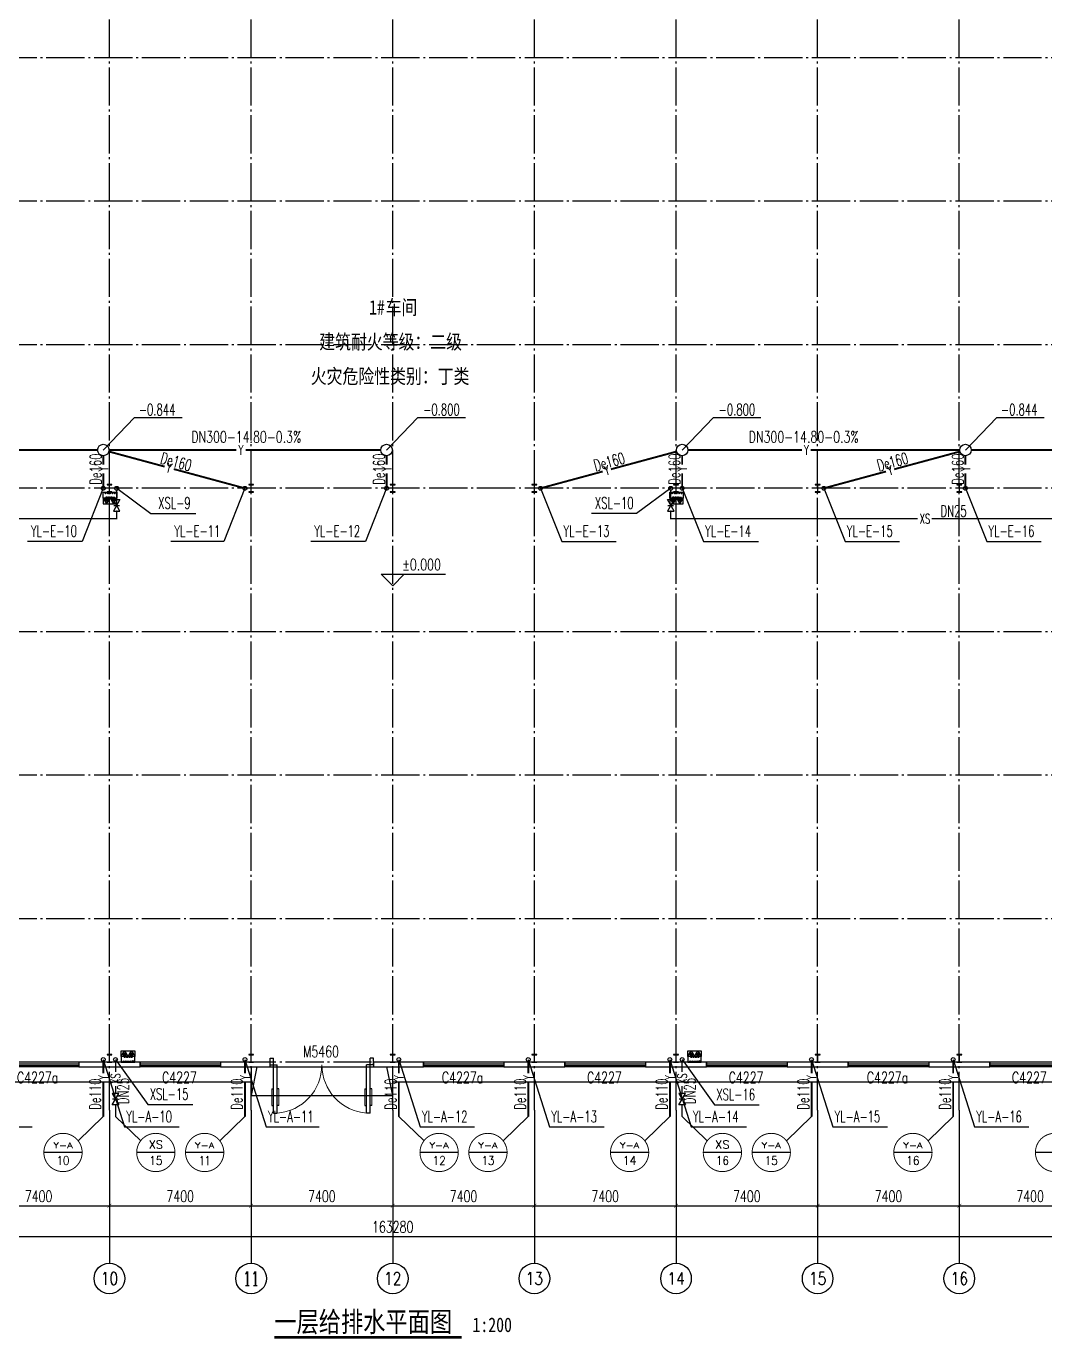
# Model space of a CAD drawing. Header units: millimetres. Extents: x 418304 to 847498, y 48187 to 111456.
# Drawn here: x 421534.4 to 421587.6, y 54434.8 to 54503.4 of the extents above; entities that cross this region are included whole.
import ezdxf
from ezdxf.enums import TextEntityAlignment as Align

# ---------------------------------------------------------------- set-up
doc = ezdxf.new("R2010")
doc.units = ezdxf.units.MM
doc.header["$LTSCALE"] = 1000
doc.linetypes.add('DOTE', pattern=[2.42, 2, -0.2, 0.02, -0.2])
for name, color, linetype in [('AXIS', 3, 'Continuous'), ('AXIS_TEXT', 7, 'Continuous'), ('COLUMN', 2, 'Continuous'), ('DIM_ELEV', 3, 'Continuous'), ('DIM_SYMB', 3, 'Continuous'), ('DIM_消防', 3, 'Continuous'), ('DIM_雨水', 3, 'Continuous'), ('DOTE', 8, 'DOTE'), ('EQUIP_消防', 7, 'Continuous'), ('PIPE-消防', 1, 'Continuous'), ('PIPE-雨水', 4, 'Continuous'), ('PUB_TEXT', 7, 'Continuous'), ('TEXT_消防', 7, 'Continuous'), ('TEXT_雨水', 7, 'Continuous'), ('TWT_LEAD', 3, 'Continuous'), ('TWT_TEXT', 7, 'Continuous'), ('VALVE_消防', 7, 'Continuous'), ('VPIPE-消防', 1, 'Continuous'), ('VPIPE-雨水', 4, 'Continuous'), ('WALL-PARAPET', 6, 'Continuous'), ('WELL_雨水', 4, 'Continuous'), ('WINDOW', 4, 'Continuous'), ('WINDOW_TEXT', 7, 'Continuous')]:
    doc.layers.add(name, color=color, linetype=linetype)
doc.styles.add('_TCH_AXIS', font='COMPLEX', dxfattribs={"bigfont": 'GBCBIG'})
doc.styles.add('_TCH_DIM', font='SIMPLEX', dxfattribs={"bigfont": 'GBCBIG'})
doc.styles.add('_TCH_DIM_T3', font='SIMPLEX', dxfattribs={"width": 0.705882, "bigfont": 'GBCBIG'})
doc.styles.add('_TCH_WINDOW', font='SIMPLEX', dxfattribs={"height": 3.5, "bigfont": 'GBCBIG'})
doc.styles.add('_TWT_CIRCLE', font='COMPLEX', dxfattribs={"width": 1.1, "height": 3, "bigfont": 'HZTXT'})
doc.styles.add('_TWT_PIPEDN', font='SIMPLEX', dxfattribs={"width": 0.8, "height": 3, "bigfont": 'HZTXT'})
doc.styles.add('_TWT_PIPETEXT', font='SIMPLEX', dxfattribs={"width": 0.8, "height": 3.5, "bigfont": 'HZTXT'})
doc.styles.add('_TWT_SERIAL', font='COMPLEX', dxfattribs={"width": 0.8, "height": 3, "bigfont": 'HZTXT'})
doc.styles.add('COMPLEX', font='COMPLEX')
doc.styles.add('YAYA', font='', dxfattribs={"width": 0.8, "height": 1})
doc.styles.get('YAYA').set_extended_font_data('SimSun')
doc.dimstyles.new('_TCH_ARCH&&200', dxfattribs={"dimtxt": 595, "dimasz": 200, "dimexe": 500, "dimexo": 600, "dimgap": 200, "dimtad": 1, "dimdec": 0, "dimzin": 0, "dimdsep": 46, "dimtxsty": '_TCH_DIM_T3', "dimblk": 'ARCHTICK', "dimcen": 0.09, "dimclrt": 7, "dimazin": 2, "dimtfac": 1, "dimtdec": 0, "dimtix": 1, "dimtmove": 2, "dimatfit": 3, "dimfxl": 0, "dimtolj": 1, "dimtzin": 0, "dimarcsym": 0})

# ---------------------------------------------------------------- blocks, each defined once
blk = doc.blocks.new('A$C797E1D2B')
at = {"layer": 'COLUMN'}
h = blk.add_hatch(color=256, dxfattribs=at)
h.paths.add_polyline_path([(125, 400), (250, 400), (250, 388), (130, 388), (130, 200), (125, 200)])
h.paths.add_polyline_path([(0, 400), (125, 400), (125, 200), (120, 200), (120, 388), (0, 388)])
h.paths.add_polyline_path([(0, 12), (120, 12), (120, 200), (125, 200), (125, 0), (0, 0)])
h.paths.add_polyline_path([(125, 200), (130, 200), (130, 12), (250, 12), (250, 0), (125, 0)])
blk.add_lwpolyline([(250, 0), (250, 12), (130, 12), (130, 388), (250, 388), (250, 400), (0, 400), (0, 388), (120, 388), (120, 12), (0, 12), (0, 0)], close=True, dxfattribs=at)
blk = doc.blocks.new('消防软管卷盘')
blk.add_lwpolyline([(4963954, 151899), (4963954, 150312), (4964641, 150312), (4964641, 151899)], close=True)
for points, const_width in [([(4964134, 151704), (4964482, 151704)], 1), ([(4964134, 151566), (4964482, 151566)], 1), ([(4964134, 151428), (4964482, 151428)], 1), ([(4964134, 151290), (4964482, 151290)], 1), ([(4964134, 151152), (4964482, 151152)], 1), ([(4964134, 151014), (4964482, 151014)], 0.1), ([(4964134, 150876), (4964482, 150876)], 1), ([(4964134, 150738), (4964482, 150738)], 1), ([(4964150, 150600), (4964499, 150600)], 1), ([(4964150, 150462), (4964499, 150462)], 1)]:
    blk.add_lwpolyline(points, dxfattribs=dict(const_width=const_width))
for centre, start, end in [((4964134, 151636), 90, 270), ((4964134, 151360), 90, 270), ((4964134, 151084), 90, 270), ((4964482, 151498), 270, 90), ((4964482, 151222), 270, 90), ((4964482, 150946), 270, 90), ((4964134, 150808), 90, 270), ((4964150, 150532), 90, 270), ((4964499, 150670), 270, 90)]:
    blk.add_arc(centre, 69, start, end)
blk = doc.blocks.new('$TwtSys$00000546')
h = blk.add_hatch()
h.set_pattern_fill('ANSI31', color=256, scale=200, style=0)
h.set_pattern_definition([(45, (-38543.802, -6670.83), (-17.67767, 17.67767), [])])
h.paths.add_polyline_path([(-65, 174), (65, 174), (65, 44), (-65, 44)])
for points in [[(0, 344), (-198, 0), (198, 0)], [(-65, 174), (65, 174), (65, 44), (-65, 44)]]:
    blk.add_lwpolyline(points, close=True)
blk = doc.blocks.new('92623')
blk.add_lwpolyline([(8910066, 83014), (8909273, 83014), (8909273, 82670), (8910066, 82670)], close=True)
at = {"xscale": -0.5, "yscale": 0.5, "zscale": 0.5, "rotation": 89.99999999998747}
blk.add_blockref('消防软管卷盘', (8985223, 2565334), dxfattribs=at)
at = {"layer": 'EQUIP_消防', "color": 8, "rotation": 180}
for p in [(8909471, 83014), (8909868, 83014)]:
    blk.add_blockref('$TwtSys$00000546', p, dxfattribs=at)
blk = doc.blocks.new('_AXISO')
blk.add_circle((0, 0), 0.5)
at = {"layer": 'AXIS_TEXT', "style": 'COMPLEX', "width": 1.041667}
blk.add_attdef('A', text='', height=0.56, dxfattribs=at).set_placement((-0.25, -0.28), (0.25, -0.28), align=Align.FIT)
blk = doc.blocks.new('_ArchTick')
at = {"color": 0, "linetype": 'ByBlock', "const_width": 0.15}
blk.add_lwpolyline([(-0.5, -0.5), (0.5, 0.5)], dxfattribs=at)
blk = doc.blocks.new('*D102')
at = {"layer": 'AXIS', "color": 0, "lineweight": -2}
for p, q in [((436704, 68605), (436704, 62105)), ((599984, 68605), (599984, 62105)), ((436704, 62605), (599984, 62605))]:
    blk.add_line(p, q, dxfattribs=at)
at = {"layer": 'Defpoints', "color": 0}
for p in [(436704, 69205), (599984, 69205), (599984, 62605)]:
    blk.add_point(p, dxfattribs=at)
at = {"layer": 'AXIS', "color": 0, "lineweight": -2, "xscale": 200, "yscale": 200, "zscale": 200, "rotation": 180}
blk.add_blockref('_ArchTick', (436704, 62605), dxfattribs=at)
at = {"layer": 'AXIS', "color": 0, "lineweight": -2, "xscale": 200, "yscale": 200, "zscale": 200}
blk.add_blockref('_ArchTick', (599984, 62605), dxfattribs=at)
at = {"layer": 'AXIS', "color": 7, "insert": (518344, 63103), "char_height": 595, "attachment_point": 5, "style": '_TCH_DIM_T3'}
blk.add_mtext('\\A1;163280', dxfattribs=at)
blk = doc.blocks.new('*D114')
at = {"layer": 'AXIS', "color": 0, "lineweight": -2}
for p, q in [((496144, 68605), (496144, 63705)), ((503544, 68605), (503544, 63705)), ((496144, 64205), (503544, 64205))]:
    blk.add_line(p, q, dxfattribs=at)
at = {"layer": 'Defpoints', "color": 0}
for p in [(496144, 69205), (503544, 69205), (503544, 64205)]:
    blk.add_point(p, dxfattribs=at)
at = {"layer": 'AXIS', "color": 0, "lineweight": -2, "xscale": 200, "yscale": 200, "zscale": 200, "rotation": 180}
blk.add_blockref('_ArchTick', (496144, 64205), dxfattribs=at)
at = {"layer": 'AXIS', "color": 0, "lineweight": -2, "xscale": 200, "yscale": 200, "zscale": 200}
blk.add_blockref('_ArchTick', (503544, 64205), dxfattribs=at)
at = {"layer": 'AXIS', "color": 7, "insert": (499844, 64703), "char_height": 595, "attachment_point": 5, "style": '_TCH_DIM_T3'}
blk.add_mtext('\\A1;7400', dxfattribs=at)
blk = doc.blocks.new('*D115')
at = {"layer": 'AXIS', "color": 0, "lineweight": -2}
for p, q in [((503544, 68605), (503544, 63705)), ((510944, 68605), (510944, 63705)), ((503544, 64205), (510944, 64205))]:
    blk.add_line(p, q, dxfattribs=at)
at = {"layer": 'Defpoints', "color": 0}
for p in [(503544, 69205), (510944, 69205), (510944, 64205)]:
    blk.add_point(p, dxfattribs=at)
at = {"layer": 'AXIS', "color": 0, "lineweight": -2, "xscale": 200, "yscale": 200, "zscale": 200, "rotation": 180}
blk.add_blockref('_ArchTick', (503544, 64205), dxfattribs=at)
at = {"layer": 'AXIS', "color": 0, "lineweight": -2, "xscale": 200, "yscale": 200, "zscale": 200}
blk.add_blockref('_ArchTick', (510944, 64205), dxfattribs=at)
at = {"layer": 'AXIS', "color": 7, "insert": (507244, 64703), "char_height": 595, "attachment_point": 5, "style": '_TCH_DIM_T3'}
blk.add_mtext('\\A1;7400', dxfattribs=at)
blk = doc.blocks.new('*D116')
at = {"layer": 'AXIS', "color": 0, "lineweight": -2}
for p, q in [((510944, 68605), (510944, 63705)), ((518344, 68605), (518344, 63705)), ((510944, 64205), (518344, 64205))]:
    blk.add_line(p, q, dxfattribs=at)
at = {"layer": 'Defpoints', "color": 0}
for p in [(510944, 69205), (518344, 69205), (518344, 64205)]:
    blk.add_point(p, dxfattribs=at)
at = {"layer": 'AXIS', "color": 0, "lineweight": -2, "xscale": 200, "yscale": 200, "zscale": 200, "rotation": 180}
blk.add_blockref('_ArchTick', (510944, 64205), dxfattribs=at)
at = {"layer": 'AXIS', "color": 0, "lineweight": -2, "xscale": 200, "yscale": 200, "zscale": 200}
blk.add_blockref('_ArchTick', (518344, 64205), dxfattribs=at)
at = {"layer": 'AXIS', "color": 7, "insert": (514644, 64703), "char_height": 595, "attachment_point": 5, "style": '_TCH_DIM_T3'}
blk.add_mtext('\\A1;7400', dxfattribs=at)
blk = doc.blocks.new('*D117')
at = {"layer": 'AXIS', "color": 0, "lineweight": -2}
for p, q in [((518344, 68605), (518344, 63705)), ((525744, 68605), (525744, 63705)), ((518344, 64205), (525744, 64205))]:
    blk.add_line(p, q, dxfattribs=at)
at = {"layer": 'Defpoints', "color": 0}
for p in [(518344, 69205), (525744, 69205), (525744, 64205)]:
    blk.add_point(p, dxfattribs=at)
at = {"layer": 'AXIS', "color": 0, "lineweight": -2, "xscale": 200, "yscale": 200, "zscale": 200, "rotation": 180}
blk.add_blockref('_ArchTick', (518344, 64205), dxfattribs=at)
at = {"layer": 'AXIS', "color": 0, "lineweight": -2, "xscale": 200, "yscale": 200, "zscale": 200}
blk.add_blockref('_ArchTick', (525744, 64205), dxfattribs=at)
at = {"layer": 'AXIS', "color": 7, "insert": (522044, 64703), "char_height": 595, "attachment_point": 5, "style": '_TCH_DIM_T3'}
blk.add_mtext('\\A1;7400', dxfattribs=at)
blk = doc.blocks.new('*D118')
at = {"layer": 'AXIS', "color": 0, "lineweight": -2}
for p, q in [((525744, 68605), (525744, 63705)), ((533144, 68605), (533144, 63705)), ((525744, 64205), (533144, 64205))]:
    blk.add_line(p, q, dxfattribs=at)
at = {"layer": 'Defpoints', "color": 0}
for p in [(525744, 69205), (533144, 69205), (533144, 64205)]:
    blk.add_point(p, dxfattribs=at)
at = {"layer": 'AXIS', "color": 0, "lineweight": -2, "xscale": 200, "yscale": 200, "zscale": 200, "rotation": 180}
blk.add_blockref('_ArchTick', (525744, 64205), dxfattribs=at)
at = {"layer": 'AXIS', "color": 0, "lineweight": -2, "xscale": 200, "yscale": 200, "zscale": 200}
blk.add_blockref('_ArchTick', (533144, 64205), dxfattribs=at)
at = {"layer": 'AXIS', "color": 7, "insert": (529444, 64703), "char_height": 595, "attachment_point": 5, "style": '_TCH_DIM_T3'}
blk.add_mtext('\\A1;7400', dxfattribs=at)
blk = doc.blocks.new('*D119')
at = {"layer": 'AXIS', "color": 0, "lineweight": -2}
for p, q in [((533144, 68605), (533144, 63705)), ((540544, 68605), (540544, 63705)), ((533144, 64205), (540544, 64205))]:
    blk.add_line(p, q, dxfattribs=at)
at = {"layer": 'Defpoints', "color": 0}
for p in [(533144, 69205), (540544, 69205), (540544, 64205)]:
    blk.add_point(p, dxfattribs=at)
at = {"layer": 'AXIS', "color": 0, "lineweight": -2, "xscale": 200, "yscale": 200, "zscale": 200, "rotation": 180}
blk.add_blockref('_ArchTick', (533144, 64205), dxfattribs=at)
at = {"layer": 'AXIS', "color": 0, "lineweight": -2, "xscale": 200, "yscale": 200, "zscale": 200}
blk.add_blockref('_ArchTick', (540544, 64205), dxfattribs=at)
at = {"layer": 'AXIS', "color": 7, "insert": (536844, 64703), "char_height": 595, "attachment_point": 5, "style": '_TCH_DIM_T3'}
blk.add_mtext('\\A1;7400', dxfattribs=at)
blk = doc.blocks.new('*D120')
at = {"layer": 'AXIS', "color": 0, "lineweight": -2}
for p, q in [((540544, 68605), (540544, 63705)), ((547944, 68605), (547944, 63705)), ((540544, 64205), (547944, 64205))]:
    blk.add_line(p, q, dxfattribs=at)
at = {"layer": 'Defpoints', "color": 0}
for p in [(540544, 69205), (547944, 69205), (547944, 64205)]:
    blk.add_point(p, dxfattribs=at)
at = {"layer": 'AXIS', "color": 0, "lineweight": -2, "xscale": 200, "yscale": 200, "zscale": 200, "rotation": 180}
blk.add_blockref('_ArchTick', (540544, 64205), dxfattribs=at)
at = {"layer": 'AXIS', "color": 0, "lineweight": -2, "xscale": 200, "yscale": 200, "zscale": 200}
blk.add_blockref('_ArchTick', (547944, 64205), dxfattribs=at)
at = {"layer": 'AXIS', "color": 7, "insert": (544244, 64703), "char_height": 595, "attachment_point": 5, "style": '_TCH_DIM_T3'}
blk.add_mtext('\\A1;7400', dxfattribs=at)
blk = doc.blocks.new('*D121')
at = {"layer": 'AXIS', "color": 0, "lineweight": -2}
for p, q in [((547944, 68605), (547944, 63705)), ((555344, 68605), (555344, 63705)), ((547944, 64205), (555344, 64205))]:
    blk.add_line(p, q, dxfattribs=at)
at = {"layer": 'Defpoints', "color": 0}
for p in [(547944, 69205), (555344, 69205), (555344, 64205)]:
    blk.add_point(p, dxfattribs=at)
at = {"layer": 'AXIS', "color": 0, "lineweight": -2, "xscale": 200, "yscale": 200, "zscale": 200, "rotation": 180}
blk.add_blockref('_ArchTick', (547944, 64205), dxfattribs=at)
at = {"layer": 'AXIS', "color": 0, "lineweight": -2, "xscale": 200, "yscale": 200, "zscale": 200}
blk.add_blockref('_ArchTick', (555344, 64205), dxfattribs=at)
at = {"layer": 'AXIS', "color": 7, "insert": (551644, 64703), "char_height": 595, "attachment_point": 5, "style": '_TCH_DIM_T3'}
blk.add_mtext('\\A1;7400', dxfattribs=at)
blk = doc.blocks.new('$DorLib2D$00000011')
at = {"lineweight": 13}
for p, q in [((-0.483, 0.396), (-0.483, 0.235)), ((-0.417, 0.396), (-0.417, 0.235)), ((0.417, 0.396), (0.417, 0.235)), ((0.483, 0.396), (0.483, 0.235))]:
    blk.add_line(p, q, dxfattribs=at)
for p, q in [((-0.483, 0.396), (-0.467, 0.396)), ((-0.467, 0.471), (-0.467, -0.062)), ((-0.467, 0.471), (-0.433, 0.471)), ((-0.433, 0.471), (-0.433, 0.004)), ((-0.417, 0.396), (-0.433, 0.396)), ((0.417, 0.396), (0.433, 0.396)), ((0.433, 0.471), (0.433, 0.004)), ((0.467, 0.471), (0.433, 0.471)), ((0.467, 0.471), (0.467, -0.062)), ((0.483, 0.396), (0.467, 0.396)), ((-0.483, 0.235), (-0.467, 0.235)), ((-0.417, 0.235), (-0.433, 0.235)), ((0.417, 0.235), (0.433, 0.235)), ((0.483, 0.235), (0.467, 0.235)), ((-0.5, 0.004), (-0.433, 0.004)), ((-0.5, 0.004), (-0.5, -0.062)), ((0.5, 0.004), (0.433, 0.004)), ((0.5, 0.004), (0.5, -0.062)), ((-0.5, -0.062), (-0.467, -0.062)), ((0.5, -0.062), (0.467, -0.062))]:
    blk.add_line(p, q)
for centre, start, end in [((-0.467, 0.004), 0, 85.904), ((0.467, 0.004), 94.096, 180)]:
    blk.add_arc(centre, 0.467, start, end, dxfattribs=at)
blk = doc.blocks.new('$TCHSYS$WIN2D')
for p, q in [((-0.5, 0.5), (0.5, 0.5)), ((-0.5, 0.5), (-0.5, -0.5)), ((0.5, 0.5), (0.5, -0.5)), ((0.5, 0.167), (-0.5, 0.167)), ((0.5, -0.167), (-0.5, -0.167)), ((-0.5, -0.5), (0.5, -0.5))]:
    blk.add_line(p, q)
blk = doc.blocks.new('$TwtSys$00000187')
blk.add_circle((0, 0, 0), 0.5)
blk = doc.blocks.new('$VALVE$00000296')
for points in [[(-125, 72), (-125, -72), (125, 72), (125, -72), (-125, 72)], [(0, 60), (0, -64)]]:
    blk.add_lwpolyline(points)
for p in [(-125, 0), (125, 0)]:
    blk.add_point(p)
blk = doc.blocks.new('242355')
at = {"layer": 'PIPE-消防', "linetype": 'Continuous'}
for points in [[(503922.8, 100114.2), (503957.8, 100114.2), (503957.8, 100079.2)], [(503922.8, 100114.2), (503922.8, 100079.2), (503957.8, 100079.2)], [(532866.2, 100114.2), (532831.2, 100114.2), (532831.2, 100079.2)], [(532866.2, 100114.2), (532866.2, 100079.2), (532831.2, 100079.2)]]:
    blk.add_hatch(color=256, dxfattribs=at).paths.add_polyline_path(points)
at = {"color": 8, "ltscale": 0.5}
for p, q in [((511243.6, 71465.3), (510943.6, 69965.3)), ((518343.6, 69965.3), (518043.6, 71465.3))]:
    blk.add_line(p, q, dxfattribs=at)
for points in [[(510943.6, 71465.3), (510943.6, 69965.3), (518343.6, 69965.3), (518343.6, 71465.3)], [(510943.6, 70665.3), (466543.6, 70665.3)], [(570143.6, 70665.3), (518343.6, 70665.3)]]:
    blk.add_lwpolyline(points, dxfattribs=at)
at = {"layer": 'AXIS'}
for p, q in [((503543.6, 69205.3), (503543.6, 61205.3)), ((510943.6, 69205.3), (510943.6, 61205.3)), ((518343.6, 69205.3), (518343.6, 61205.3)), ((525743.6, 69205.3), (525743.6, 61205.3)), ((533143.6, 69205.3), (533143.6, 61205.3)), ((540543.6, 69205.3), (540543.6, 61205.3)), ((547943.6, 69205.3), (547943.6, 61205.3))]:
    blk.add_line(p, q, dxfattribs=at)
at = {"layer": 'DIM_ELEV'}
for p, q in [((518343.6, 96613.2), (517743.6, 97213.2)), ((517743.6, 97213.2), (521103.6, 97213.2)), ((518343.6, 96613.2), (518943.6, 97213.2))]:
    blk.add_line(p, q, dxfattribs=at)
at = {"layer": 'DIM_SYMB', "const_width": 140}
blk.add_lwpolyline([(512160.2, 57325.3), (521948.4, 57325.3)], dxfattribs=at)
at = {"layer": 'DIM_消防', "color": 3}
for p, q in [((503922.8, 101705.3), (505701.7, 100393.6)), ((532866.2, 101705.3), (531087.3, 100393.6)), ((505701.7, 100393.6), (508064.9, 100393.6)), ((531087.3, 100393.6), (528724.1, 100393.6))]:
    blk.add_line(p, q, dxfattribs=at)
at = {"layer": 'DIM_消防'}
for p, q in [((503863.1, 71849.4), (505551.1, 69503.1, 3000)), ((533463.1, 71849.4), (535151.1, 69481, 3000)), ((505551.1, 69503.1, 3000), (507896.5, 69503.1, 3000)), ((535151.1, 69481, 3000), (537496.5, 69481, 3000)), ((503224.1, 68864.2), (501908.3, 67605)), ((503863.1, 68864.2), (505178.8, 67605)), ((510624.1, 68864.2), (509308.3, 67605)), ((518663.1, 68864.2), (519978.8, 67605)), ((525424.1, 68864.2), (524108.3, 67605)), ((532824.1, 68864.2), (531508.3, 67605)), ((533463.1, 68864.2), (534778.8, 67605)), ((540224.1, 68864.2), (538908.3, 67605)), ((547624.1, 68864.2), (546308.3, 67605)), ((502119.3, 66990.7), (500119.3, 66990.7)), ((506967.8, 66990.7), (504967.8, 66990.7)), ((509519.3, 66990.7), (507519.3, 66990.7)), ((521767.8, 66990.7), (519767.8, 66990.7)), ((524319.3, 66990.7), (522319.3, 66990.7)), ((531719.3, 66990.7), (529719.3, 66990.7)), ((536567.8, 66990.7), (534567.8, 66990.7)), ((539119.3, 66990.7), (537119.3, 66990.7)), ((546519.3, 66990.7), (544519.3, 66990.7)), ((553919.3, 66990.7), (551919.3, 66990.7))]:
    blk.add_line(p, q, dxfattribs=at)
at = {"layer": 'DIM_消防', "const_width": 50}
for points in [[(502119.3, 66990.7, 1), (500119.3, 66990.7, 1)], [(506967.8, 66990.7, 1), (504967.8, 66990.7, 1)], [(509519.3, 66990.7, 1), (507519.3, 66990.7, 1)], [(521767.8, 66990.7, 1), (519767.8, 66990.7, 1)], [(524319.3, 66990.7, 1), (522319.3, 66990.7, 1)], [(531719.3, 66990.7, 1), (529719.3, 66990.7, 1)], [(536567.8, 66990.7, 1), (534567.8, 66990.7, 1)], [(539119.3, 66990.7, 1), (537119.3, 66990.7, 1)], [(546519.3, 66990.7, 1), (544519.3, 66990.7, 1)], [(553919.3, 66990.7, 1), (551919.3, 66990.7, 1)]]:
    blk.add_lwpolyline(points, format="xyb", close=True, dxfattribs=at)
at = {"layer": 'DIM_雨水'}
for p, q in [((503224.1, 101705.3), (502114, 98928.2)), ((510624.1, 101705.3), (509514, 98928.2)), ((518024.1, 101705.3), (516914, 98928.2)), ((526063.1, 101705.3), (527173.2, 98928.2)), ((533463.1, 101705.3, 3000), (534573.2, 98928.2, 3000)), ((540863.1, 101705.3, 3000), (541973.2, 98928.2, 3000)), ((548263.1, 101705.3, 3000), (549373.2, 98928.2, 3000)), ((502114, 98928.2), (499263.9, 98928.2)), ((509514, 98928.2), (506754.9, 98928.2)), ((516914, 98928.2), (514063.9, 98928.2)), ((527173.2, 98928.2), (530023.2, 98928.2)), ((534573.2, 98928.2, 3000), (537459.7, 98928.2, 3000)), ((541973.2, 98928.2, 3000), (544823.2, 98928.2, 3000)), ((549373.2, 98928.2, 3000), (552223.2, 98928.2, 3000)), ((503224.1, 71849.4, 3000), (504334.1, 68327.2, 3000)), ((510624.1, 71849.4, 3000), (511734.1, 68327.2, 3000)), ((518663.1, 71849.4, 3000), (519773.2, 68327.2, 3000)), ((525424.1, 71849.4, 3000), (526534.1, 68327.2, 3000)), ((532824.1, 71849.4, 3000), (533934.1, 68327.2, 3000)), ((540224.1, 71849.4, 3000), (541334.1, 68327.2, 3000)), ((547624.1, 71849.4, 3000), (548734.1, 68327.2, 3000)), ((496932.5, 68327.2, 3000), (499510.5, 68327.2, 3000)), ((504334.1, 68327.2, 3000), (507184.2, 68327.2, 3000)), ((511734.1, 68327.2, 3000), (514493.2, 68327.2, 3000)), ((519773.2, 68327.2, 3000), (522623.2, 68327.2, 3000)), ((526534.1, 68327.2, 3000), (529384.2, 68327.2, 3000)), ((533934.1, 68327.2, 3000), (536820.7, 68327.2, 3000)), ((541334.1, 68327.2, 3000), (544184.2, 68327.2, 3000)), ((548734.1, 68327.2, 3000), (551584.2, 68327.2, 3000))]:
    blk.add_line(p, q, dxfattribs=at)
at = {"layer": 'DOTE'}
for p, q in [((503543.6, 69205.3), (503543.6, 134205.3)), ((510943.6, 69205.3), (510943.6, 134205.3)), ((518343.6, 69205.3), (518343.6, 134205.3)), ((525743.6, 69205.3), (525743.6, 134205.3)), ((533143.6, 69205.3), (533143.6, 134205.3)), ((540543.6, 69205.3), (540543.6, 134205.3)), ((547943.6, 69205.3), (547943.6, 134205.3)), ((602243.6, 124205.3), (434443.6, 124205.3)), ((602243.6, 116705.3), (434443.6, 116705.3)), ((602243.6, 109205.3), (434443.6, 109205.3)), ((602243.6, 101705.3), (434443.6, 101705.3)), ((602243.6, 94205.3), (434443.6, 94205.3)), ((602243.6, 86705.3), (434443.6, 86705.3)), ((602243.6, 79205.3), (434443.6, 79205.3)), ((602243.6, 71705.3), (434443.6, 71705.3))]:
    blk.add_line(p, q, dxfattribs=at)
at = {"layer": 'PIPE-消防', "linetype": 'Continuous', "const_width": 70}
for points in [[(503922.8, 101605.3), (503922.8, 101113.9)], [(532866.2, 101605.3), (532866.2, 101113.9)], [(503922.8, 100513.9), (503922.8, 100114.2)], [(532866.2, 100513.9), (532866.2, 100114.2)], [(489928.5, 100114.2), (503922.8, 100114.2)], [(532866.2, 100114.2), (545774.4, 100114.2)], [(546492.5, 100114.2), (562466.2, 100114.2)], [(503863.1, 71749.4), (503863.1, 71190.4)], [(533463.1, 71749.4), (533463.1, 71190.4)], [(503863.1, 70472.3), (503863.1, 70077.5)], [(533463.1, 70472.3), (533463.1, 70077.5)], [(503863.1, 69477.5), (503863.1, 68864.2)], [(533463.1, 69477.5), (533463.1, 68864.2)]]:
    blk.add_lwpolyline(points, dxfattribs=at)
at = {"layer": 'PIPE-雨水', "linetype": 'Continuous', "const_width": 100}
for points in [[(502924.1, 103705.3), (497305.5, 103705.3)], [(503513.7, 103627.1), (506431, 102838.6)], [(510171.4, 103705.3), (503524.1, 103705.3)], [(517724.1, 103705.3), (510660.9, 103705.3)], [(529741.8, 102699.6), (533173.5, 103627.1)], [(533763.1, 103705.3), (539731.9, 103705.3)], [(540175.7, 103705.3), (547963.1, 103705.3)], [(544541.8, 102699.6), (547973.5, 103627.1)], [(548563.1, 103705.3), (554531.9, 103705.3)], [(506903.6, 102710.9), (510527.5, 101731.4)], [(526159.6, 101731.4), (529313.4, 102583.8)], [(540959.6, 101731.4), (544113.4, 102583.8)], [(503224.1, 71749.4), (503224.1, 71129)], [(510624.1, 71749.4), (510624.1, 71129)], [(518663.1, 71749.4), (518663.1, 71129)], [(525424.1, 71749.4), (525424.1, 71129)], [(532824.1, 71749.4), (532824.1, 71129)], [(540224.1, 71749.4), (540224.1, 71129)], [(547624.1, 71749.4), (547624.1, 71129)], [(503224.1, 70685.2), (503224.1, 68864.2)], [(510624.1, 70685.2), (510624.1, 68864.2)], [(518663.1, 70685.2), (518663.1, 68864.2)], [(525424.1, 70685.2), (525424.1, 68864.2)], [(532824.1, 70685.2), (532824.1, 68864.2)], [(540224.1, 70685.2), (540224.1, 68864.2)], [(547624.1, 70685.2), (547624.1, 68864.2)]]:
    blk.add_lwpolyline(points, dxfattribs=at)
at = {"layer": 'PIPE-雨水', "linetype": 'Continuous', "ltscale": 2, "const_width": 100}
for points in [[(503224.1, 102934.8), (503224.1, 103405.3)], [(518024.1, 102934.8), (518024.1, 103405.3)], [(533463.1, 102934.8), (533463.1, 103405.3)], [(548263.1, 102934.8), (548263.1, 103405.3)], [(503224.1, 101805.3), (503224.1, 102491)], [(518024.1, 101805.3), (518024.1, 102491)], [(533463.1, 101805.3), (533463.1, 102491)], [(548263.1, 101805.3), (548263.1, 102491)]]:
    blk.add_lwpolyline(points, dxfattribs=at)
at = {"layer": 'TWT_LEAD'}
for p, q in [((503224.1, 103705.3), (504862.7, 105397)), ((504862.7, 105397), (507344.5, 105397)), ((518024.1, 103705.3), (519662.7, 105397)), ((519662.7, 105397), (522144.5, 105397)), ((533463.1, 103705.3), (535101.7, 105397)), ((535101.7, 105397), (537583.5, 105397)), ((548263.1, 103705.3), (549901.7, 105397)), ((549901.7, 105397), (552383.5, 105397))]:
    blk.add_line(p, q, dxfattribs=at)
at = {"layer": 'VPIPE-消防', "linetype": 'Continuous'}
for centre in [(503922.8, 101705.3), (532866.2, 101705.3), (503863.1, 71849.4), (533463.1, 71849.4)]:
    blk.add_circle(centre, 100, dxfattribs=at)
at = {"layer": 'VPIPE-雨水', "linetype": 'Continuous'}
for centre in [(503224.1, 101705.3), (510624.1, 101705.3), (518024.1, 101705.3), (526063.1, 101705.3), (533463.1, 101705.3), (540863.1, 101705.3), (548263.1, 101705.3), (503224.1, 71849.4), (510624.1, 71849.4), (518663.1, 71849.4), (525424.1, 71849.4), (532824.1, 71849.4), (540224.1, 71849.4), (547624.1, 71849.4)]:
    blk.add_circle(centre, 100, dxfattribs=at)
at = {"layer": 'WALL-PARAPET'}
for p, q in [((505143.6, 71705.3), (501943.6, 71705.3)), ((501943.6, 71705.3), (501943.6, 71465.3)), ((501943.6, 71465.3), (505143.6, 71465.3)), ((505143.6, 71465.3), (505143.6, 71705.3)), ((511943.6, 71705.3), (509343.6, 71705.3)), ((509343.6, 71705.3), (509343.6, 71465.3)), ((509343.6, 71465.3), (511943.6, 71465.3)), ((511943.6, 71465.3), (511943.6, 71705.3)), ((519943.6, 71705.3), (517343.6, 71705.3)), ((517343.6, 71705.3), (517343.6, 71465.3)), ((517343.6, 71465.3), (519943.6, 71465.3)), ((519943.6, 71465.3), (519943.6, 71705.3)), ((527343.6, 71705.3), (524143.6, 71705.3)), ((524143.6, 71705.3), (524143.6, 71465.3)), ((524143.6, 71465.3), (527343.6, 71465.3)), ((527343.6, 71465.3), (527343.6, 71705.3)), ((534743.6, 71705.3), (531543.6, 71705.3)), ((531543.6, 71705.3), (531543.6, 71465.3)), ((531543.6, 71465.3), (534743.6, 71465.3)), ((534743.6, 71465.3), (534743.6, 71705.3)), ((542143.6, 71705.3), (538943.6, 71705.3)), ((538943.6, 71705.3), (538943.6, 71465.3)), ((538943.6, 71465.3), (542143.6, 71465.3)), ((542143.6, 71465.3), (542143.6, 71705.3)), ((549543.6, 71705.3), (546343.6, 71705.3)), ((546343.6, 71705.3), (546343.6, 71465.3)), ((546343.6, 71465.3), (549543.6, 71465.3)), ((549543.6, 71465.3), (549543.6, 71705.3))]:
    blk.add_line(p, q, dxfattribs=at)
at = {"layer": 'WINDOW'}
blk.add_line((511943.6, 71465.3), (517343.6, 71465.3), dxfattribs=at)
at = {"rotation": 180}
for p in [(503668.6, 101905.3), (511068.6, 101905.3), (518468.6, 101905.3), (525868.6, 101905.3), (533268.6, 101905.3), (540668.6, 101905.3), (548068.6, 101905.3), (503668.6, 72105.3), (511068.6, 72105.3), (518468.6, 72105.3), (525868.6, 72105.3), (533268.6, 72105.3), (540668.6, 72105.3), (548068.6, 72105.3)]:
    blk.add_blockref('A$C797E1D2B', p, dxfattribs=at)
at = {"xscale": 0.882, "yscale": 0.882, "zscale": 0.882}
for p in [(-7354753.3, 27976), (-7325153.3, 27976)]:
    blk.add_blockref('92623', p, dxfattribs=at)
at = {"xscale": -0.882, "yscale": 0.882, "zscale": 0.882, "rotation": 180}
for p in [(-7353813.7, 145226.4), (-7324213.7, 145226.4)]:
    blk.add_blockref('92623', p, dxfattribs=at)
at = {"layer": 'AXIS'}
ref = blk.add_blockref('_AXISO', (503543.6, 60405.3), dxfattribs=dict(at, xscale=1600, yscale=1600, zscale=1600))
ref.add_attrib('A', '10', dxfattribs={"layer": 'AXIS_TEXT', "height": 656.89, "style": '_TCH_AXIS'}).set_placement((503090, 60076.9), (503997.1, 60076.9), align=Align.FIT)
ref = blk.add_blockref('_AXISO', (510943.6, 60405.3), dxfattribs=dict(at, xscale=1600, yscale=1600, zscale=1600))
ref.add_attrib('A', '11', dxfattribs={"layer": 'AXIS_TEXT', "height": 737.53, "style": '_TCH_AXIS'}).set_placement((510522.1, 60036.6), (511365, 60036.6), align=Align.FIT)
ref = blk.add_blockref('_AXISO', (518343.6, 60405.3), dxfattribs=dict(at, xscale=1600, yscale=1600, zscale=1600))
ref.add_attrib('A', '12', dxfattribs={"layer": 'AXIS_TEXT', "height": 656.89, "style": '_TCH_AXIS'}).set_placement((517890, 60076.9), (518797.1, 60076.9), align=Align.FIT)
ref = blk.add_blockref('_AXISO', (525743.6, 60405.3), dxfattribs=dict(at, xscale=1600, yscale=1600, zscale=1600))
ref.add_attrib('A', '13', dxfattribs={"layer": 'AXIS_TEXT', "height": 656.89, "style": '_TCH_AXIS'}).set_placement((525290, 60076.9), (526197.1, 60076.9), align=Align.FIT)
ref = blk.add_blockref('_AXISO', (533143.6, 60405.3), dxfattribs=dict(at, xscale=1600, yscale=1600, zscale=1600))
ref.add_attrib('A', '14', dxfattribs={"layer": 'AXIS_TEXT', "height": 628.15, "style": '_TCH_AXIS'}).set_placement((532679.9, 60091.3), (533607.2, 60091.3), align=Align.FIT)
ref = blk.add_blockref('_AXISO', (540543.6, 60405.3), dxfattribs=dict(at, xscale=1600, yscale=1600, zscale=1600))
ref.add_attrib('A', '15', dxfattribs={"layer": 'AXIS_TEXT', "height": 656.89, "style": '_TCH_AXIS'}).set_placement((540090, 60076.9), (540997.1, 60076.9), align=Align.FIT)
ref = blk.add_blockref('_AXISO', (547943.6, 60405.3), dxfattribs=dict(at, xscale=1600, yscale=1600, zscale=1600))
ref.add_attrib('A', '16', dxfattribs={"layer": 'AXIS_TEXT', "height": 656.89, "style": '_TCH_AXIS'}).set_placement((547490, 60076.9), (548397.1, 60076.9), align=Align.FIT)
at = {"layer": 'VALVE_消防', "xscale": -2.4, "zscale": 2.4, "rotation": 270}
for p, yscale in [((503922.8, 100813.9), -2.4), ((532866.2, 100813.9), -2.4), ((503863.1, 69777.5), 2.4), ((533463.1, 69777.5), 2.4)]:
    blk.add_blockref('$VALVE$00000296', p, dxfattribs=dict(at, yscale=yscale))
at = {"layer": 'WELL_雨水', "xscale": 600, "yscale": 600, "zscale": 600, "rotation": 180}
for p in [(503224.1, 103705.3), (518024.1, 103705.3), (533463.1, 103705.3), (548263.1, 103705.3)]:
    blk.add_blockref('$TwtSys$00000187', p, dxfattribs=at)
at = {"layer": 'WINDOW'}
ref = blk.add_blockref('$DorLib2D$00000011', (514643.6, 71585.3), dxfattribs=dict(at, xscale=-5400, yscale=-5400, zscale=-5400))
ref.add_attrib('A', 'M5460', (513663.6, 71967.6), dxfattribs={"layer": 'WINDOW_TEXT', "height": 595, "style": '_TCH_WINDOW', "width": 0.705882})
ref = blk.add_blockref('$TCHSYS$WIN2D', (499843.6, 71585.3), dxfattribs=dict(at, xscale=-4200, yscale=240, zscale=-4200))
ref.add_attrib('A', 'C4227a', (498713.6, 70608), dxfattribs={"layer": 'WINDOW_TEXT', "height": 595, "style": '_TCH_WINDOW', "width": 0.705882})
ref = blk.add_blockref('$TCHSYS$WIN2D', (507243.6, 71585.3), dxfattribs=dict(at, xscale=-4200, yscale=240, zscale=-4200))
ref.add_attrib('A', 'C4227', (506293.6, 70608), dxfattribs={"layer": 'WINDOW_TEXT', "height": 595, "style": '_TCH_WINDOW', "width": 0.705882})
ref = blk.add_blockref('$TCHSYS$WIN2D', (522043.6, 71585.3), dxfattribs=dict(at, xscale=-4200, yscale=240, zscale=-4200))
ref.add_attrib('A', 'C4227a', (520913.6, 70608), dxfattribs={"layer": 'WINDOW_TEXT', "height": 595, "style": '_TCH_WINDOW', "width": 0.705882})
ref = blk.add_blockref('$TCHSYS$WIN2D', (529443.6, 71585.3), dxfattribs=dict(at, xscale=-4200, yscale=240, zscale=-4200))
ref.add_attrib('A', 'C4227', (528493.6, 70608), dxfattribs={"layer": 'WINDOW_TEXT', "height": 595, "style": '_TCH_WINDOW', "width": 0.705882})
ref = blk.add_blockref('$TCHSYS$WIN2D', (536843.6, 71585.3), dxfattribs=dict(at, xscale=-4200, yscale=240, zscale=-4200))
ref.add_attrib('A', 'C4227', (535893.6, 70608), dxfattribs={"layer": 'WINDOW_TEXT', "height": 595, "style": '_TCH_WINDOW', "width": 0.705882})
ref = blk.add_blockref('$TCHSYS$WIN2D', (544243.6, 71585.3), dxfattribs=dict(at, xscale=-4200, yscale=240, zscale=-4200))
ref.add_attrib('A', 'C4227a', (543113.6, 70608), dxfattribs={"layer": 'WINDOW_TEXT', "height": 595, "style": '_TCH_WINDOW', "width": 0.705882})
ref = blk.add_blockref('$TCHSYS$WIN2D', (551643.6, 71585.3), dxfattribs=dict(at, xscale=-4200, yscale=240, zscale=-4200))
ref.add_attrib('A', 'C4227', (550693.6, 70608), dxfattribs={"layer": 'WINDOW_TEXT', "height": 595, "style": '_TCH_WINDOW', "width": 0.705882})
at = {"layer": 'DIM_消防', "color": 7, "style": '_TWT_CIRCLE'}
for s, height, p, p2 in [('Y-A', 296.03, (500615.4, 67217.7), (501623.3, 67217.7)), ('XS', 423.95, (505590.3, 67191.5), (506345.4, 67191.5)), ('Y-A', 296.03, (508015.4, 67217.7), (509023.3, 67217.7)), ('Y-A', 296.03, (520263.9, 67217.7), (521271.8, 67217.7)), ('Y-A', 296.03, (522815.4, 67217.7), (523823.3, 67217.7)), ('Y-A', 296.03, (530215.4, 67217.7), (531223.3, 67217.7)), ('XS', 423.95, (535190.3, 67191.5), (535945.4, 67191.5)), ('Y-A', 296.03, (537615.4, 67217.7), (538623.3, 67217.7)), ('Y-A', 296.03, (545015.4, 67217.7), (546023.3, 67217.7)), ('10', 448.85, (500778.4, 66345.3), (501460.2, 66345.3)), ('15', 448.85, (505626.9, 66345.3), (506308.8, 66345.3)), ('11', 473.59, (508221.6, 66324.6), (508817, 66324.6)), ('12', 448.85, (520426.9, 66345.3), (521108.8, 66345.3)), ('13', 448.85, (522978.4, 66345.3), (523660.2, 66345.3)), ('14', 438.86, (530363, 66353.6), (531075.6, 66353.6)), ('16', 448.85, (535226.9, 66345.3), (535908.8, 66345.3)), ('15', 448.85, (537778.4, 66345.3), (538460.2, 66345.3)), ('16', 448.85, (545178.4, 66345.3), (545860.2, 66345.3))]:
    blk.add_text(s, height=height, dxfattribs=at).set_placement(p, p2, align=Align.FIT)
at = {"layer": 'PUB_TEXT'}
for s, height, style, width, p in [('1#', 759.49, 'YAYA', 0.8, (517109.8, 110782.1)), ('车间', 759.49, 'YAYA', 0.8, (517974, 110782.1)), ('建筑耐火等级：二级', 759.49, 'YAYA', 0.8, (514503.9, 108982.1)), ('火灾危险性类别：丁类', 759.49, 'YAYA', 0.8, (514061.7, 107182.1)), ('%%P0.000', 595, '_TCH_DIM', 0.705882, (518843.6, 97423.2)), ('一层给排水平面图', 1063.29, 'YAYA', 0.8, (512160.2, 57611.2)), ('1:200', 759.49, 'YAYA', 0.8, (522508.4, 57605.3))]:
    blk.add_text(s, height=height, dxfattribs=dict(at, style=style, width=width)).set_placement(p)
at = {"layer": 'TEXT_消防', "style": '_TWT_PIPETEXT', "width": 0.64}
blk.add_text('XS', height=500, dxfattribs=at).set_placement((545874.4, 99864.2))
at = {"layer": 'TEXT_消防', "linetype": 'Continuous', "style": '_TWT_PIPEDN', "width": 0.64}
blk.add_text('DN25', height=600, dxfattribs=at).set_placement((546962.2, 100214.2))
at = {"layer": 'TEXT_消防', "style": '_TWT_PIPETEXT', "width": 0.64}
for p in [(504113.1, 70572.3), (533713.1, 70572.3)]:
    blk.add_text('XS', height=500, rotation=90, dxfattribs=at).set_placement(p)
at = {"layer": 'TEXT_消防', "linetype": 'Continuous', "style": '_TWT_PIPEDN', "width": 0.64}
for p in [(504563.1, 69520.4), (534163.1, 69520.4)]:
    blk.add_text('DN25', height=600, rotation=90, dxfattribs=at).set_placement(p)
at = {"layer": 'TEXT_雨水', "style": '_TWT_PIPETEXT', "width": 0.64}
for p in [(510294.2, 103455.3), (539831.9, 103455.3)]:
    blk.add_text('Y', height=500, dxfattribs=at).set_placement(p)
at = {"layer": 'TEXT_雨水', "linetype": 'Continuous', "style": '_TWT_PIPEDN', "width": 0.64}
for s, rotation, p in [('De160', 90, (503124.1, 101891.6)), ('De160', 344.875993, (506164.6, 103014.2)), ('De160', 90, (517924.1, 101891.6)), ('De160', 15.124007, (528951.5, 102589.6)), ('De160', 90, (533363.1, 101891.6)), ('De160', 15.124007, (543751.5, 102589.6)), ('De160', 90, (548163.1, 101891.6)), ('De110', 90, (503097.7, 69224)), ('De110', 90, (510497.7, 69224)), ('De110', 90, (518536.7, 69224)), ('De110', 90, (525297.7, 69224)), ('De110', 90, (532697.7, 69224)), ('De110', 90, (540097.7, 69224)), ('De110', 90, (547497.7, 69224))]:
    blk.add_text(s, height=600, rotation=rotation, dxfattribs=at).set_placement(p)
at = {"layer": 'TEXT_雨水', "style": '_TWT_PIPETEXT', "width": 0.64}
for rotation, p in [(344.875993, (506484.4, 102565.2)), (15.124007, (529475.2, 102368.5)), (15.124007, (544275.2, 102368.5)), (90, (503474.1, 102591)), (90, (518274.1, 102591)), (90, (533713.1, 102591)), (90, (548513.1, 102591)), (90, (503474.1, 70785.2)), (90, (510874.1, 70785.2)), (90, (518913.1, 70785.2)), (90, (525674.1, 70785.2)), (90, (533074.1, 70785.2)), (90, (540474.1, 70785.2)), (90, (547874.1, 70785.2))]:
    blk.add_text('Y', height=500, rotation=rotation, dxfattribs=at).set_placement(p)
at = {"layer": 'TWT_TEXT'}
for s, height, style, width, p in [('-0.844', 600, '_TWT_SERIAL', 0.64, (505079.9, 105517)), ('-0.800', 600, '_TWT_SERIAL', 0.64, (519934.8, 105517)), ('-0.800', 600, '_TWT_SERIAL', 0.64, (535373.8, 105517)), ('-0.844', 600, '_TWT_SERIAL', 0.64, (550119, 105517)), ('DN300-14.80-0.3%', 595, '_TCH_DIM', 0.705882, (507823.5, 104093.1)), ('DN300-14.80-0.3%', 595, '_TCH_DIM', 0.705882, (536944, 104093.1)), ('XSL-9', 600, '_TWT_SERIAL', 0.64, (506092.9, 100633.6)), ('XSL-10', 600, '_TWT_SERIAL', 0.64, (528904.1, 100633.6)), ('YL-E-10', 600, '_TWT_SERIAL', 0.64, (499443.9, 99168.2)), ('YL-E-11', 600, '_TWT_SERIAL', 0.64, (506934.9, 99168.2)), ('YL-E-12', 600, '_TWT_SERIAL', 0.64, (514243.9, 99168.2)), ('YL-E-13', 600, '_TWT_SERIAL', 0.64, (527265, 99168.2)), ('YL-E-14', 600, '_TWT_SERIAL', 0.64, (534664.9, 99168.2, 3000)), ('YL-E-15', 600, '_TWT_SERIAL', 0.64, (542065, 99168.2, 3000)), ('YL-E-16', 600, '_TWT_SERIAL', 0.64, (549465, 99168.2, 3000)), ('XSL-15', 600, '_TWT_SERIAL', 0.64, (505650.2, 69743.1, 3000)), ('XSL-16', 600, '_TWT_SERIAL', 0.64, (535250.2, 69721, 3000)), ('YL-A-10', 600, '_TWT_SERIAL', 0.64, (504425.9, 68567.2, 3000)), ('YL-A-11', 600, '_TWT_SERIAL', 0.64, (511826.3, 68567.2, 3000)), ('YL-A-12', 600, '_TWT_SERIAL', 0.64, (519865, 68567.2, 3000)), ('YL-A-13', 600, '_TWT_SERIAL', 0.64, (526625.9, 68567.2, 3000)), ('YL-A-14', 600, '_TWT_SERIAL', 0.64, (534025.8, 68567.2, 3000)), ('YL-A-15', 600, '_TWT_SERIAL', 0.64, (541425.9, 68567.2, 3000)), ('YL-A-16', 600, '_TWT_SERIAL', 0.64, (548825.9, 68567.2, 3000))]:
    blk.add_text(s, height=height, dxfattribs=dict(at, style=style, width=width)).set_placement(p)
at = {"layer": 'AXIS'}
for p1, p2, distance, text, picture, middle in [((436703.6, 69205.3), (599983.6, 69205.3), -6600, '163280', '*D102', (518343.6, 63102.8)), ((496143.6, 69205.3), (503543.6, 69205.3), -5000, '7400', '*D114', (499843.6, 64702.8)), ((503543.6, 69205.3), (510943.6, 69205.3), -5000, '7400', '*D115', (507243.6, 64702.8)), ((510943.6, 69205.3), (518343.6, 69205.3), -5000, '7400', '*D116', (514643.6, 64702.8)), ((518343.6, 69205.3), (525743.6, 69205.3), -5000, '7400', '*D117', (522043.6, 64702.8)), ((525743.6, 69205.3), (533143.6, 69205.3), -5000, '7400', '*D118', (529443.6, 64702.8)), ((533143.6, 69205.3), (540543.6, 69205.3), -5000, '7400', '*D119', (536843.6, 64702.8)), ((540543.6, 69205.3), (547943.6, 69205.3), -5000, '7400', '*D120', (544243.6, 64702.8)), ((547943.6, 69205.3), (555343.6, 69205.3), -5000, '7400', '*D121', (551643.6, 64702.8))]:
    dim = blk.add_aligned_dim(p1=p1, p2=p2, distance=distance, text=text, dimstyle='_TCH_ARCH&&200', dxfattribs=at)
    dim.commit()
    dim.dimension.update_dxf_attribs({"geometry": picture, "text_midpoint": middle})

msp = doc.modelspace()

# ---------------------------------------------------------------- block references
at = {"xscale": 0.001, "yscale": 0.001, "zscale": 0.001}
msp.add_blockref('242355', (421035.205, 54377.548, 3), dxfattribs=at)

doc.saveas('drawing.dxf')
